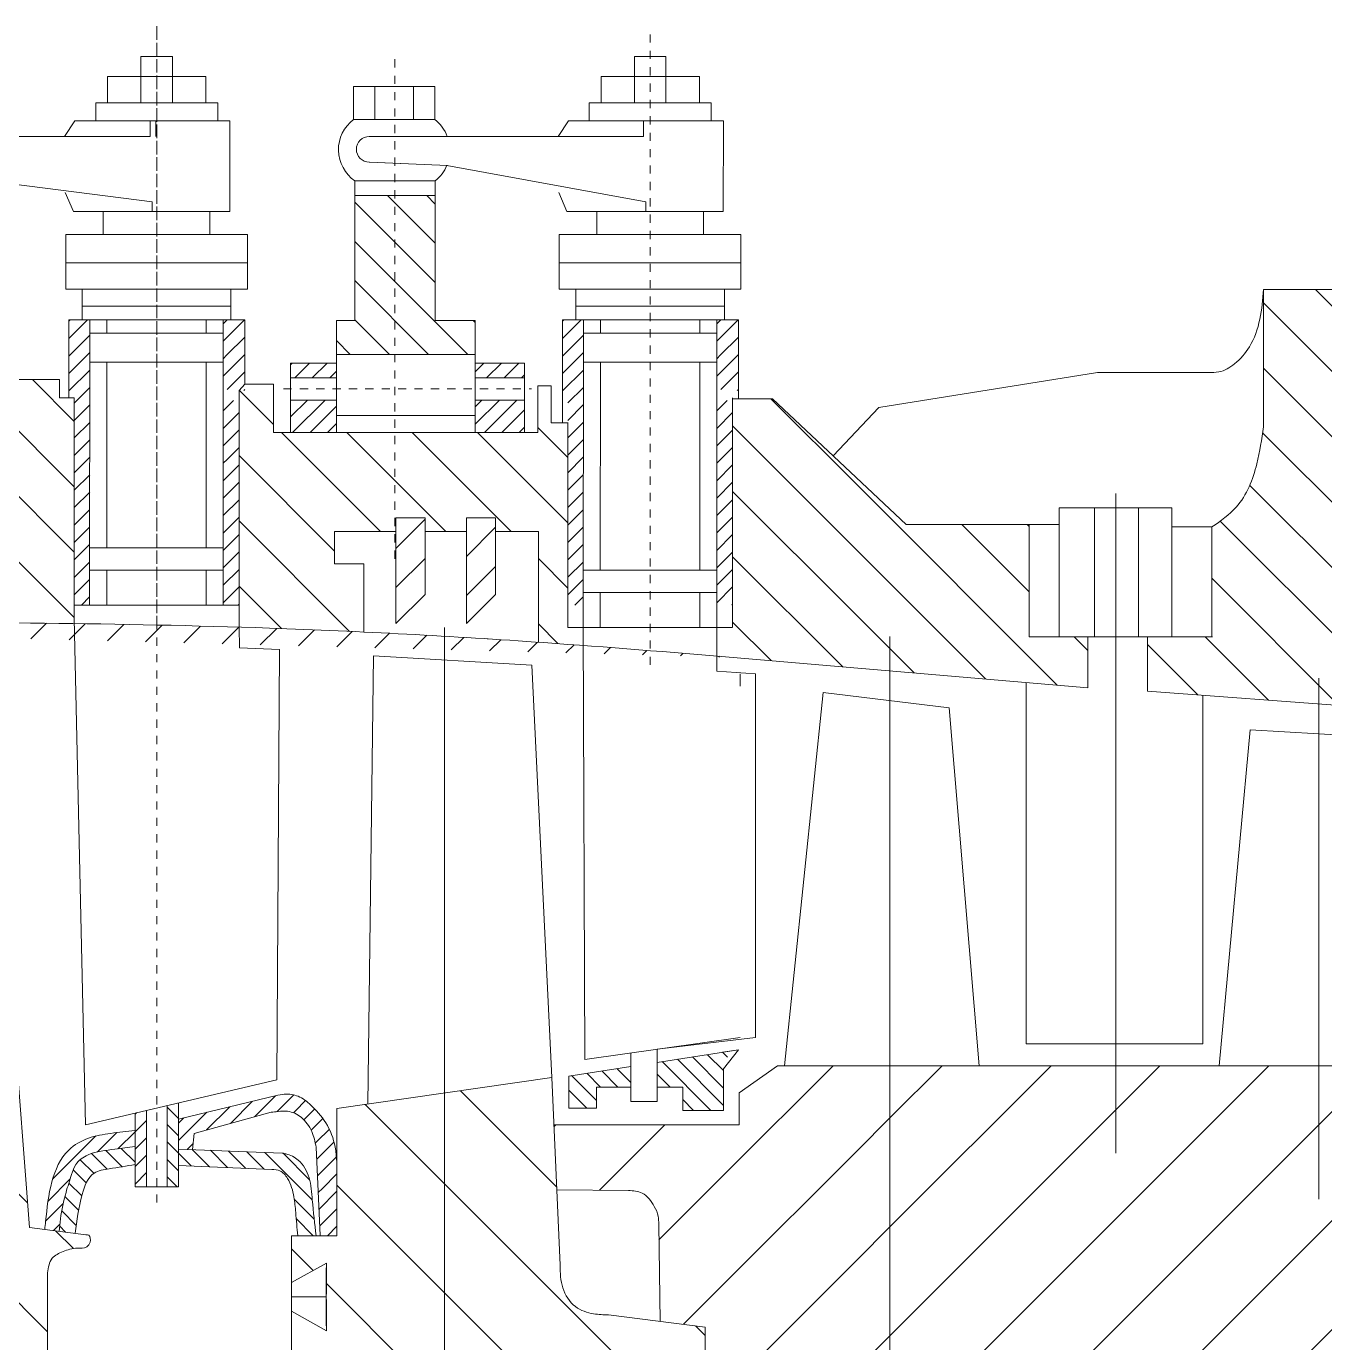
# Model space of a CAD drawing. Extents: x 0 to 420, y 0 to 297.
# Drawn here: x 102.09 to 117.95, y 201.8 to 217.87 of the extents above; entities that cross this region are included whole.
import ezdxf

# ---------------------------------------------------------------- set-up
doc = ezdxf.new("R2010")
doc.units = 0
doc.linetypes.add('ОСЕВАЯ', pattern=[50.8, 31.75, -6.35, 6.35, -6.35])
doc.layers.get('0').update_dxf_attribs({"linetype": 'CONTINUOUS'})
pattern_1 = [(45, (-22278.8489, -14110.3131), (-0.66529073, 0.66529073), [])]
pattern_2 = [(135, (-22278.84894, -14110.3131), (-0.399174438, -0.399174438), [])]
pattern_3 = [(135, (-22278.8489, -14110.3131), (-0.66529073, -0.66529073), [])]
pattern_4 = [(135, (-22278.84894, -14110.31309), (-0.1064465167, -0.1064465167), [])]
pattern_5 = [(45, (-22278.84894, -14110.31309), (-0.1064465167, 0.1064465167), [])]
pattern_6 = [(45, (-22278.84894, -14110.3131), (-0.2395046625, 0.2395046625), [])]
pattern_7 = [(45, (-22265.00615, -14110.31309), (-0.1064465167, 0.1064465167), [])]
pattern_8 = [(45, (-22271.03263, -14110.31309), (-0.1064465167, 0.1064465167), [])]

msp = doc.modelspace()

# ---------------------------------------------------------------- hatches: boundary and pattern name
at = {"lineweight": 0, "ltscale": 0.0007}
h = msp.add_hatch(dxfattribs=at)
h.set_pattern_fill('ANSI31', color=256, scale=0.106681, angle=90, style=0)
h.set_pattern_definition([(135, (-22255.65958, -14110.3131), (-0.2395046625, -0.2395046625), [])])
h.paths.add_polyline_path([(106.584, 215.807), (106.104, 215.807), (106.104, 214.283), (106.584, 214.283)])
h.paths.add_polyline_path([(107.086, 215.807), (106.584, 215.807), (106.584, 214.283), (107.086, 214.283)])
h.paths.add_polyline_path([(107.573, 214.283), (106.584, 214.283), (106.584, 213.868), (107.573, 213.868)])
h.paths.add_polyline_path([(106.584, 214.283), (106.104, 214.283), (105.879, 214.283), (105.879, 213.868), (106.584, 213.868)])
h = msp.add_hatch(dxfattribs=at)
h.set_pattern_fill('ANSI31', color=256, scale=0.177801, angle=90, style=0)
h.set_pattern_definition(pattern_2)
edge = h.paths.add_edge_path()
edge.add_line((116.568, 211.76), (116.568, 210.418))
edge.add_line((116.568, 210.418), (115.781, 210.418))
edge.add_line((115.781, 210.418), (115.781, 209.755))
edge.add_line((115.781, 209.755), (119.093, 209.509))
edge.add_line((119.093, 209.509), (119.093, 212.286))
edge.add_line((119.093, 212.286), (118.681, 212.292))
edge.add_line((118.681, 212.292), (118.681, 212.959))
edge.add_line((118.681, 212.959), (118.681, 214.659))
edge.add_line((118.681, 214.659), (117.197, 214.659))
edge.add_line((117.197, 214.659), (117.197, 212.981))
edge.add_spline(control_points=[(117.197, 212.981), (117.176, 212.831), (117.128, 212.489), (116.945, 212.021), (116.675, 211.834), (116.568, 211.76)], knot_values=[0, 0, 0, 0, 0.003839, 0.008785, 0.012027, 0.012027, 0.012027, 0.012027], degree=3, periodic=0)
h = msp.add_hatch(dxfattribs=at)
h.set_pattern_fill('ANSI31', color=256, scale=0.047414, style=0)
h.set_pattern_definition(pattern_8)
h.paths.add_polyline_path([(102.868, 214.288), (102.613, 214.288), (102.613, 213.763), (102.613, 213.337), (102.678, 213.337), (102.678, 210.805), (102.865, 210.805)])
h = msp.add_hatch(dxfattribs=at)
h.set_pattern_fill('ANSI31', color=256, scale=0.047414, style=0)
h.set_pattern_definition(pattern_8)
h.paths.add_polyline_path([(104.761, 214.288), (104.497, 214.288), (104.497, 213.866), (104.761, 213.833)])
h = msp.add_hatch(dxfattribs=at)
h.set_pattern_fill('ANSI31', color=256, scale=0.047414, style=0)
h.set_pattern_definition(pattern_7)
h.paths.add_polyline_path([(108.895, 214.288), (108.639, 214.288), (108.64, 213.763), (108.64, 213.337), (108.705, 213.337), (108.705, 210.805), (108.891, 210.805)])
h = msp.add_hatch(dxfattribs=at)
h.set_pattern_fill('ANSI31', color=256, scale=0.047414, style=0)
h.set_pattern_definition(pattern_7)
h.paths.add_polyline_path([(110.787, 214.288), (110.523, 214.288), (110.523, 213.866), (110.787, 213.833)])
h = msp.add_hatch(dxfattribs=at)
h.set_pattern_fill('ANSI31', color=256, scale=0.047414, style=0)
h.set_pattern_definition(pattern_8)
h.paths.add_polyline_path([(104.761, 213.763), (104.761, 213.833), (104.497, 213.866), (104.497, 213.441), (104.761, 213.426)])
h = msp.add_hatch(dxfattribs=at)
h.set_pattern_fill('ANSI31', color=256, scale=0.047414, style=0)
h.set_pattern_definition(pattern_7)
h.paths.add_polyline_path([(110.787, 213.763), (110.787, 213.833), (110.523, 213.866), (110.524, 213.441), (110.787, 213.426)])
h = msp.add_hatch(dxfattribs=at)
h.set_pattern_fill('ANSI31', color=256, scale=0.047414, style=0)
h.set_pattern_definition([(45, (-22255.65958, -14110.31309), (-0.1064465167, 0.1064465167), [])])
h.paths.add_polyline_path([(105.879, 213.76), (105.32, 213.76), (105.32, 213.58), (105.879, 213.58)])
h.paths.add_polyline_path([(108.177, 213.76), (107.573, 213.76), (107.573, 213.58), (108.177, 213.58)])
h.paths.add_polyline_path([(108.177, 213.31), (107.573, 213.31), (107.573, 212.914), (108.177, 212.914)])
h.paths.add_polyline_path([(105.879, 213.31), (105.32, 213.31), (105.32, 212.914), (105.879, 212.914)])
h = msp.add_hatch(dxfattribs=at)
h.set_pattern_fill('ANSI31', color=256, scale=0.177801, angle=90, style=0)
h.set_pattern_definition(pattern_2)
edge = h.paths.add_edge_path()
edge.add_line((108.705, 213.033), (108.501, 213.033))
edge.add_line((108.501, 213.033), (108.501, 213.484))
edge.add_line((108.501, 213.484), (108.34, 213.484))
edge.add_line((108.34, 213.484), (108.34, 212.914))
edge.add_line((108.34, 212.914), (106.594, 212.914))
edge.add_line((106.594, 212.914), (106.594, 211.704))
edge.add_line((106.594, 211.704), (106.605, 211.704))
edge.add_line((106.605, 211.704), (106.605, 211.872))
edge.add_line((106.605, 211.872), (106.961, 211.872))
edge.add_line((106.961, 211.872), (106.961, 211.704))
edge.add_line((106.961, 211.704), (107.466, 211.704))
edge.add_line((107.466, 211.704), (107.466, 211.872))
edge.add_line((107.466, 211.872), (107.821, 211.872))
edge.add_line((107.821, 211.872), (107.821, 211.704))
edge.add_line((107.821, 211.704), (108.345, 211.704))
edge.add_line((108.345, 211.704), (108.345, 210.351))
edge.add_spline(control_points=[(107.197, 210.425), (107.603, 210.402), (108.168, 210.366), (108.732, 210.325), (108.892, 210.313)], knot_values=[0.171999, 0.171999, 0.171999, 0.171999, 0.182279, 0.186328, 0.186328, 0.186328, 0.186328], degree=3, periodic=0)
edge.add_line((108.892, 210.313), (108.891, 210.531))
edge.add_line((108.891, 210.531), (108.705, 210.531))
edge.add_line((108.705, 210.531), (108.705, 213.033))
h = msp.add_hatch(dxfattribs=at)
h.set_pattern_fill('ANSI31', color=256, scale=0.047414, style=0)
h.set_pattern_definition(pattern_8)
h.paths.add_polyline_path([(104.691, 213.302), (104.497, 213.303), (104.497, 212.584), (104.691, 212.584)])
h = msp.add_hatch(dxfattribs=at)
h.set_pattern_fill('ANSI31', color=256, scale=0.047414, style=0)
h.set_pattern_definition(pattern_7)
h.paths.add_polyline_path([(110.717, 213.302), (110.524, 213.303), (110.524, 212.584), (110.717, 212.584)])
h = msp.add_hatch(dxfattribs=at)
h.set_pattern_fill('ANSI31', color=256, scale=0.177801, angle=90, style=0)
h.set_pattern_definition(pattern_2)
edge = h.paths.add_edge_path()
edge.add_line((112.236, 212.355), (111.203, 213.325))
edge.add_line((111.203, 213.325), (110.787, 213.325))
edge.add_line((110.787, 213.325), (110.717, 213.325))
edge.add_line((110.717, 213.325), (110.717, 210.642))
edge.add_line((110.717, 210.642), (110.717, 210.532))
edge.add_line((110.717, 210.532), (110.656, 210.532))
edge.add_line((110.656, 210.532), (110.656, 210.173))
edge.add_spline(control_points=[(110.656, 210.173), (110.679, 210.171), (110.702, 210.169), (110.725, 210.167)], knot_values=[0.201256, 0.201256, 0.201256, 0.201256, 0.201842, 0.201842, 0.201842, 0.201842], degree=3, periodic=0)
edge.add_line((110.725, 210.167), (112.236, 210.038))
edge.add_line((112.236, 210.038), (112.236, 212.355))
h = msp.add_hatch(dxfattribs=at)
h.set_pattern_fill('ANSI31', color=256, scale=0.047414, style=0)
h.set_pattern_definition(pattern_8)
h.paths.add_polyline_path([(104.691, 212.584), (104.497, 212.584), (104.497, 210.805), (104.691, 210.805)])
h = msp.add_hatch(dxfattribs=at)
h.set_pattern_fill('ANSI31', color=256, scale=0.047414, style=0)
h.set_pattern_definition(pattern_7)
h.paths.add_polyline_path([(110.717, 212.584), (110.524, 212.584), (110.524, 210.805), (110.717, 210.805)])
h = msp.add_hatch(dxfattribs=at)
h.set_pattern_fill('ANSI31', color=256, scale=0.177801, angle=90, style=0)
h.set_pattern_definition(pattern_2)
h.paths.add_polyline_path([(115.055, 209.797), (115.055, 210.418), (114.339, 210.418), (114.339, 211.791), (112.836, 211.791), (112.236, 212.355), (112.236, 210.038)])
h = msp.add_hatch(dxfattribs=at)
h.set_pattern_fill('ANSI31', color=256, scale=0.106681, style=0)
h.set_pattern_definition(pattern_6)
edge = h.paths.add_edge_path()
edge.add_spline(control_points=[(89.789, 210.712), (90.613, 210.686), (92.331, 210.691), (95.59, 210.624), (99.857, 210.6), (104.351, 210.584), (108.07, 210.384), (109.955, 210.23), (110.725, 210.167)], knot_values=[0.02511, 0.02511, 0.02511, 0.02511, 0.045996, 0.068555, 0.107616, 0.153978, 0.182279, 0.201842, 0.201842, 0.201842, 0.201842], degree=3, periodic=0)
edge.add_line((90.617, 210.703), (90.617, 211.556))
edge.add_line((90.617, 211.556), (90.246, 211.556))
edge.add_line((90.246, 211.556), (90.246, 212.147))
edge.add_line((90.246, 212.147), (89.789, 212.147))
edge.add_line((89.789, 212.147), (89.789, 210.712))
h = msp.add_hatch(dxfattribs=at)
h.set_pattern_fill('ANSI31', color=256, scale=0.106681, style=0)
h.set_pattern_definition(pattern_6)
h.paths.add_polyline_path([(106.961, 211.872), (106.605, 211.872), (106.605, 210.582), (106.961, 210.937)])
h.paths.add_polyline_path([(107.466, 210.582), (107.821, 210.937), (107.821, 211.872), (107.466, 211.872)])
h = msp.add_hatch(dxfattribs=at)
h.set_pattern_fill('ANSI31', color=256, scale=0.047414, angle=90, style=0)
h.set_pattern_definition(pattern_4)
h.paths.add_polyline_path([(110.108, 204.919), (110.108, 204.635), (110.474, 204.635), (110.606, 204.635), (110.606, 205.141), (110.656, 205.205), (110.656, 205.353), (109.797, 205.221), (109.797, 204.919)])
h = msp.add_hatch(dxfattribs=at)
h.set_pattern_fill('ANSI31', color=256, scale=0.047414, angle=90, style=0)
h.set_pattern_definition(pattern_4)
h.paths.add_polyline_path([(108.715, 204.662), (109.053, 204.662), (109.053, 204.919), (109.472, 204.919), (109.472, 205.171), (108.715, 205.054)])
h = msp.add_hatch(dxfattribs=at)
h.set_pattern_fill('ANSI31', color=256, scale=0.296335, style=0)
h.set_pattern_definition(pattern_1)
h.paths.add_polyline_path([(112.236, 205.18), (111.264, 205.18), (110.797, 204.85), (110.797, 204.457), (110.656, 204.457), (110.656, 197.464), (112.236, 197.464)])
h = msp.add_hatch(dxfattribs=at)
h.set_pattern_fill('ANSI31', color=256, scale=0.296335, style=0)
h.set_pattern_definition(pattern_1)
h.paths.add_polyline_path([(112.637, 205.18), (112.236, 205.18), (112.236, 197.464), (112.637, 197.464)])
h = msp.add_hatch(dxfattribs=at)
h.set_pattern_fill('ANSI31', color=256, scale=0.296335, style=0)
h.set_pattern_definition(pattern_1)
h.paths.add_polyline_path([(112.637, 205.18), (112.637, 197.464), (116.706, 197.464, -0.210212), (122.052, 200.319), (159.827, 200.319, 0.414214), (160.419, 200.912), (160.419, 204.691, 0.568379), (159.424, 205.18)])
h = msp.add_hatch(dxfattribs=at)
h.set_pattern_fill('ANSI31', color=256, scale=0.296335, angle=90, style=0)
h.set_pattern_definition(pattern_3)
edge = h.paths.add_edge_path()
edge.add_spline(control_points=[(109.202, 202.137), (109.141, 202.139), (109.001, 202.143), (108.77, 202.221), (108.618, 202.463), (108.612, 202.649), (108.609, 202.743)], knot_values=[0, 0, 0, 0, 0.001538, 0.003552, 0.005882, 0.008225, 0.008225, 0.008225, 0.008225], degree=3, periodic=0)
edge.add_line((108.609, 202.743), (108.508, 205.035))
edge.add_line((108.508, 205.035), (105.886, 204.658))
edge.add_line((105.886, 204.658), (105.886, 203.104))
edge.add_line((105.886, 203.104), (105.33, 203.104))
edge.add_line((105.33, 203.104), (105.33, 202.532))
edge.add_line((105.33, 202.532), (105.757, 202.769))
edge.add_line((105.757, 202.769), (105.756, 202.357))
edge.add_line((105.756, 202.357), (105.757, 201.944))
edge.add_line((105.757, 201.944), (105.33, 202.181))
edge.add_line((105.33, 202.181), (105.33, 201.652))
edge.add_line((105.33, 201.652), (105.686, 201.43))
edge.add_line((105.686, 201.43), (104.864, 200.453))
edge.add_line((104.864, 200.453), (104.419, 200.448))
edge.add_line((104.419, 200.448), (104.419, 199.698))
edge.add_line((104.419, 199.698), (104.219, 199.41))
edge.add_line((104.219, 199.41), (103.953, 199.698))
edge.add_line((103.953, 199.698), (103.953, 200.442))
edge.add_line((103.953, 200.442), (102.997, 200.431))
edge.add_spline(control_points=[(102.997, 200.431), (102.944, 200.426), (102.891, 200.421), (102.841, 200.43)], knot_values=[0.006677, 0.006677, 0.006677, 0.006677, 0.007979, 0.007979, 0.007979, 0.007979], degree=3, periodic=0)
edge.add_line((102.841, 200.43), (102.794, 199.096))
edge.add_line((102.794, 199.096), (103.379, 199.096))
edge.add_line((103.379, 199.096), (103.379, 199.684))
edge.add_line((103.379, 199.684), (103.767, 199.684))
edge.add_line((103.767, 199.684), (103.767, 199.096))
edge.add_line((103.767, 199.096), (105.522, 199.096))
edge.add_spline(control_points=[(105.522, 199.096), (105.674, 199.085), (105.909, 199.069), (106.219, 198.899), (106.248, 198.719), (106.263, 198.626)], knot_values=[0, 0, 0, 0, 0.003858, 0.005978, 0.008228, 0.008228, 0.008228, 0.008228], degree=3, periodic=0)
edge.add_line((106.263, 198.626), (106.263, 197.39))
edge.add_line((106.263, 197.39), (107.876, 197.39))
edge.add_line((107.876, 197.39), (107.876, 199.529))
edge.add_line((107.876, 199.529), (109.364, 201.165))
edge.add_line((109.364, 201.165), (110.38, 201.165))
edge.add_line((110.38, 201.165), (110.38, 201.989))
edge.add_line((110.38, 201.989), (109.202, 202.137))
h = msp.add_hatch(dxfattribs=at)
h.set_pattern_fill('ANSI31', color=256, scale=0.047414, style=0)
h.set_pattern_definition(pattern_5)
edge = h.paths.add_edge_path()
edge.add_spline(control_points=[(105.081, 204.612), (105.11, 204.615), (105.176, 204.622), (105.278, 204.632), (105.348, 204.61), (105.378, 204.595)], knot_values=[0, 0, 0, 0, 0.000717, 0.001707, 0.002538, 0.002538, 0.002538, 0.002538], degree=3, periodic=0)
edge.add_line((105.378, 204.595), (105.378, 204.819))
edge.add_spline(control_points=[(105.378, 204.819), (105.342, 204.831), (105.269, 204.842), (105.199, 204.827), (105.165, 204.82)], knot_values=[0, 0, 0, 0, 0.000942, 0.001809, 0.001809, 0.001809, 0.001809], degree=3, periodic=0)
edge.add_line((105.165, 204.82), (103.951, 204.529))
edge.add_line((103.951, 204.529), (103.951, 204.163))
edge.add_line((103.951, 204.163), (104.123, 204.156))
edge.add_line((104.123, 204.156), (104.14, 204.354))
edge.add_line((104.14, 204.354), (105.081, 204.612))
h = msp.add_hatch(dxfattribs=at)
h.set_pattern_fill('ANSI31', color=256, scale=0.047414, style=0)
h.set_pattern_definition(pattern_5)
edge = h.paths.add_edge_path()
edge.add_spline(control_points=[(105.85, 204.245), (105.832, 204.316), (105.77, 204.48), (105.613, 204.661), (105.475, 204.782), (105.396, 204.814), (105.378, 204.819)], knot_values=[0.001809, 0.001809, 0.001809, 0.001809, 0.003669, 0.006162, 0.007796, 0.008274, 0.008274, 0.008274, 0.008274], degree=3, periodic=0)
edge.add_line((105.378, 204.819), (105.378, 204.595))
edge.add_spline(control_points=[(105.378, 204.595), (105.402, 204.583), (105.489, 204.527), (105.575, 204.407), (105.607, 204.296), (105.617, 204.254)], knot_values=[0.002538, 0.002538, 0.002538, 0.002538, 0.003225, 0.005061, 0.006146, 0.006146, 0.006146, 0.006146], degree=3, periodic=0)
edge.add_line((105.617, 204.254), (105.85, 204.245))
h = msp.add_hatch(dxfattribs=at)
h.set_pattern_fill('ANSI31', color=256, scale=0.047414, angle=90, style=0)
h.set_pattern_definition(pattern_4)
h.paths.add_polyline_path([(103.813, 203.7), (103.951, 203.7), (103.951, 204.727), (103.813, 204.694)])
h = msp.add_hatch(dxfattribs=at)
h.set_pattern_fill('ANSI31', color=256, scale=0.047414, style=0)
h.set_pattern_definition(pattern_5)
h.paths.add_polyline_path([(103.559, 204.634), (103.42, 204.601), (103.42, 203.7), (103.559, 203.7)])
h = msp.add_hatch(dxfattribs=at)
h.set_pattern_fill('ANSI31', color=256, scale=0.047414, style=0)
h.set_pattern_definition(pattern_5)
edge = h.paths.add_edge_path()
edge.add_spline(control_points=[(103.42, 204.391), (103.321, 204.379), (103.13, 204.357), (102.846, 204.312), (102.545, 204.14), (102.375, 203.747), (102.343, 203.409), (102.321, 203.214), (102.317, 203.182)], knot_values=[0, 0, 0, 0, 0.002518, 0.004873, 0.007247, 0.010934, 0.015087, 0.0159, 0.0159, 0.0159, 0.0159], degree=3, periodic=0)
edge.add_line((102.317, 203.182), (102.495, 203.159))
edge.add_spline(control_points=[(102.495, 203.159), (102.499, 203.209), (102.512, 203.369), (102.565, 203.602), (102.634, 203.82), (102.693, 203.999), (102.886, 204.132), (103.146, 204.154), (103.338, 204.183), (103.419, 204.195)], knot_values=[0, 0, 0, 0, 0.001267, 0.004058, 0.006013, 0.007108, 0.008717, 0.011542, 0.013633, 0.013633, 0.013633, 0.013633], degree=3, periodic=0)
edge.add_line((103.42, 204.196), (103.42, 204.391))
h = msp.add_hatch(dxfattribs=at)
h.set_pattern_fill('ANSI31', color=256, scale=0.296335, style=0)
h.set_pattern_definition(pattern_1)
edge = h.paths.add_edge_path()
edge.add_spline(control_points=[(109.444, 203.657), (109.503, 203.653), (109.638, 203.642), (109.752, 203.49), (109.813, 203.354), (109.814, 203.279), (109.814, 203.247)], knot_values=[0, 0, 0, 0, 0.001448, 0.003296, 0.004392, 0.005189, 0.005189, 0.005189, 0.005189], degree=3, periodic=0)
edge.add_line((109.814, 203.247), (109.833, 202.058))
edge.add_line((109.833, 202.058), (110.38, 201.989))
edge.add_line((110.38, 201.989), (110.38, 201.165))
edge.add_spline(control_points=[(110.38, 201.165), (110.415, 201.16), (110.486, 201.149), (110.572, 201.091), (110.584, 201.034), (110.588, 201.014)], knot_values=[0, 0, 0, 0, 0.000901, 0.001837, 0.002344, 0.002344, 0.002344, 0.002344], degree=3, periodic=0)
edge.add_line((110.588, 201.014), (110.588, 197.464))
edge.add_line((110.588, 197.464), (110.656, 197.464))
edge.add_line((110.656, 197.464), (110.656, 204.457))
edge.add_line((110.656, 204.457), (110.514, 204.457))
edge.add_line((110.514, 204.457), (108.533, 204.457))
edge.add_line((108.533, 204.457), (108.569, 203.663))
edge.add_line((108.569, 203.663), (109.444, 203.657))
h = msp.add_hatch(dxfattribs=at)
h.set_pattern_fill('ANSI31', color=256, scale=0.296335, angle=90, style=0)
h.set_pattern_definition(pattern_3)
edge = h.paths.add_edge_path()
edge.add_spline(control_points=[(102.841, 200.43), (102.829, 200.433), (102.784, 200.444), (102.686, 200.506), (102.54, 200.614), (102.409, 200.795), (102.37, 200.941), (102.353, 201.008)], knot_values=[0, 0, 0, 0, 0.000321, 0.001194, 0.002881, 0.004929, 0.006677, 0.006677, 0.006677, 0.006677], degree=3, periodic=0)
edge.add_line((102.353, 201.008), (102.353, 202.651))
edge.add_spline(control_points=[(102.353, 202.651), (102.362, 202.717), (102.379, 202.838), (102.55, 202.919), (102.688, 202.96), (102.825, 202.947), (102.882, 203.025), (102.875, 203.112), (102.832, 203.116), (102.819, 203.117)], knot_values=[0, 0, 0, 0, 0.001569, 0.002884, 0.004388, 0.005374, 0.005973, 0.006683, 0.006989, 0.006989, 0.006989, 0.006989], degree=3, periodic=0)
edge.add_line((102.819, 203.117), (102.131, 203.206))
edge.add_line((102.131, 203.206), (102.055, 204.193))
edge.add_line((102.055, 204.193), (98.79, 203.518))
edge.add_line((98.79, 203.518), (98.627, 203.486))
edge.add_line((98.627, 203.486), (98.562, 202.025))
edge.add_line((98.562, 202.025), (98.005, 202.025))
edge.add_line((98.005, 202.025), (98.005, 201.594))
edge.add_line((98.005, 201.594), (98.432, 201.83))
edge.add_line((98.432, 201.83), (98.43, 201.418))
edge.add_line((98.43, 201.418), (98.432, 201.005))
edge.add_line((98.432, 201.005), (98.005, 201.242))
edge.add_line((98.005, 201.242), (98.005, 200.755))
edge.add_line((98.005, 200.755), (98.214, 200.755))
edge.add_arc((98.214, 200.377), 0.378, -89.9882, 89.9968, ccw=False)
edge.add_line((98.215, 200), (97, 199.999))
edge.add_line((97, 199.999), (97, 198.514))
edge.add_line((97, 198.514), (98.708, 198.514))
edge.add_spline(control_points=[(98.708, 198.514), (98.786, 198.509), (98.914, 198.501), (99.009, 198.355), (99.03, 198.24), (99.042, 198.171), (99.047, 198.141)], knot_values=[0, 0, 0, 0, 0.001833, 0.003035, 0.004057, 0.004812, 0.004812, 0.004812, 0.004812], degree=3, periodic=0)
edge.add_line((99.047, 198.141), (99.047, 197.392))
edge.add_line((99.047, 197.392), (101.497, 197.392))
edge.add_line((101.497, 197.392), (101.497, 198.626))
edge.add_spline(control_points=[(101.497, 198.626), (101.512, 198.719), (101.54, 198.899), (101.851, 199.069), (102.086, 199.085), (102.238, 199.096)], knot_values=[0, 0, 0, 0, 0.00225, 0.00437, 0.008228, 0.008228, 0.008228, 0.008228], degree=3, periodic=0)
edge.add_line((102.238, 199.096), (102.794, 199.096))
edge.add_line((102.794, 199.096), (102.841, 200.43))
h = msp.add_hatch(dxfattribs=at)
h.set_pattern_fill('ANSI31', color=256, scale=0.047414, angle=90, style=0)
h.set_pattern_definition(pattern_4)
edge = h.paths.add_edge_path()
edge.add_spline(control_points=[(102.69, 203.134), (102.709, 203.289), (102.74, 203.539), (102.866, 203.886), (103.152, 203.928), (103.317, 203.956), (103.42, 203.973)], knot_values=[0, 0, 0, 0, 0.004073, 0.006579, 0.008218, 0.010903, 0.010903, 0.010903, 0.010903], degree=3, periodic=0)
edge.add_line((103.42, 203.973), (103.42, 204.196))
edge.add_spline(control_points=[(103.419, 204.195), (103.338, 204.183), (103.146, 204.154), (102.886, 204.132), (102.693, 203.999), (102.634, 203.82), (102.565, 203.602), (102.512, 203.369), (102.499, 203.209), (102.495, 203.159)], knot_values=[0, 0, 0, 0, 0.00209, 0.004916, 0.006525, 0.00762, 0.009575, 0.012365, 0.013633, 0.013633, 0.013633, 0.013633], degree=3, periodic=0)
edge.add_line((102.495, 203.159), (102.69, 203.134))
h = msp.add_hatch(dxfattribs=at)
h.set_pattern_fill('ANSI31', color=256, scale=0.047414, style=0)
h.set_pattern_definition(pattern_5)
edge = h.paths.add_edge_path()
edge.add_spline(control_points=[(105.886, 203.97), (105.882, 204.029), (105.876, 204.121), (105.858, 204.212), (105.85, 204.245)], knot_values=[0.008274, 0.008274, 0.008274, 0.008274, 0.00976, 0.010606, 0.010606, 0.010606, 0.010606], degree=3, periodic=0)
edge.add_line((105.85, 204.245), (105.617, 204.254))
edge.add_spline(control_points=[(105.617, 204.254), (105.622, 204.231), (105.627, 204.208), (105.632, 204.185)], knot_values=[0.006146, 0.006146, 0.006146, 0.006146, 0.006734, 0.006734, 0.006734, 0.006734], degree=3, periodic=0)
edge.add_line((105.632, 204.185), (105.655, 203.692))
edge.add_line((105.655, 203.692), (105.886, 203.648))
edge.add_line((105.886, 203.648), (105.886, 203.97))
h = msp.add_hatch(dxfattribs=at)
h.set_pattern_fill('ANSI31', color=256, scale=0.047414, angle=90, style=0)
h.set_pattern_definition(pattern_4)
edge = h.paths.add_edge_path()
edge.add_line((103.951, 204.163), (103.951, 203.963))
edge.add_line((103.951, 203.963), (105.09, 203.913))
edge.add_spline(control_points=[(105.09, 203.913), (105.125, 203.911), (105.205, 203.907), (105.313, 203.776), (105.364, 203.595), (105.384, 203.357), (105.398, 203.198), (105.406, 203.104)], knot_values=[0, 0, 0, 0, 0.000855, 0.001949, 0.003974, 0.005583, 0.007994, 0.007994, 0.007994, 0.007994], degree=3, periodic=0)
edge.add_line((105.406, 203.104), (105.632, 203.104))
edge.add_spline(control_points=[(105.632, 203.104), (105.614, 203.249), (105.586, 203.485), (105.566, 203.808), (105.449, 204.024), (105.303, 204.098), (105.231, 204.11), (105.215, 204.113)], knot_values=[0, 0, 0, 0, 0.003712, 0.006024, 0.008142, 0.00957, 0.009985, 0.009985, 0.009985, 0.009985], degree=3, periodic=0)
edge.add_line((105.215, 204.113), (103.951, 204.163))
h = msp.add_hatch(dxfattribs=at)
h.set_pattern_fill('ANSI31', color=256, scale=0.047414, style=0)
h.set_pattern_definition(pattern_5)
h.paths.add_polyline_path([(105.886, 203.648), (105.655, 203.692), (105.682, 203.104), (105.886, 203.104)])

# ---------------------------------------------------------------- linework, layer by layer
at = {"linetype": 'ОСЕВАЯ', "lineweight": 0, "ltscale": 0.0001}
for p, q in [((103.685, 217.874), (103.685, 210.478)), ((109.711, 217.775), (109.711, 209.983)), ((106.594, 211.371), (106.594, 217.518)), ((105.232, 213.445), (108.259, 213.445))]:
    msp.add_line(p, q, dxfattribs=at)
at = {"linetype": 'ОСЕВАЯ', "lineweight": 0, "ltscale": 0.001}
msp.add_line((103.685, 217.808), (103.685, 203.434), dxfattribs=at)
at = {"lineweight": 0, "ltscale": 0.0001}
for p, q in [((103.492, 217.507), (103.492, 216.938)), ((103.492, 217.507), (103.685, 217.507)), ((103.492, 217.507), (103.492, 216.938)), ((103.492, 217.507), (103.685, 217.507)), ((103.877, 217.507), (103.685, 217.507)), ((103.877, 217.507), (103.685, 217.507)), ((103.877, 217.507), (103.877, 216.938)), ((103.877, 217.507), (103.877, 216.938)), ((109.519, 217.507), (109.711, 217.507)), ((109.519, 217.507), (109.519, 216.938)), ((109.519, 217.507), (109.711, 217.507)), ((109.519, 217.507), (109.519, 216.938)), ((109.903, 217.507), (109.711, 217.507)), ((109.903, 217.507), (109.711, 217.507)), ((109.903, 217.507), (109.903, 216.938)), ((109.903, 217.507), (109.903, 216.938)), ((103.085, 217.261), (103.085, 216.938)), ((103.085, 217.261), (103.685, 217.261)), ((103.085, 217.261), (103.085, 216.938)), ((103.085, 217.261), (103.685, 217.261)), ((104.284, 217.261), (103.685, 217.261)), ((104.284, 217.261), (103.685, 217.261)), ((104.284, 217.261), (104.284, 216.938)), ((104.284, 217.261), (104.284, 216.938)), ((109.111, 217.261), (109.711, 217.261)), ((109.111, 217.261), (109.111, 216.938)), ((109.111, 217.261), (109.711, 217.261)), ((109.111, 217.261), (109.111, 216.938)), ((110.311, 217.261), (109.711, 217.261)), ((110.311, 217.261), (109.711, 217.261)), ((110.311, 217.261), (110.311, 216.938)), ((110.311, 217.261), (110.311, 216.938)), ((107.079, 217.141), (106.089, 217.141)), ((107.079, 217.141), (106.089, 217.141)), ((106.089, 217.141), (106.089, 216.736)), ((107.079, 217.141), (106.089, 217.141)), ((106.349, 217.141), (106.349, 216.736)), ((106.819, 216.736), (106.819, 217.141)), ((107.079, 216.736), (107.079, 217.141)), ((102.94, 216.938), (103.85, 216.938)), ((102.94, 216.938), (103.85, 216.938)), ((102.94, 216.726), (102.94, 216.938)), ((102.94, 216.726), (102.94, 216.938)), ((104.429, 216.938), (103.519, 216.938)), ((104.429, 216.938), (103.519, 216.938)), ((104.429, 216.726), (104.429, 216.938)), ((104.429, 216.726), (104.429, 216.938)), ((108.966, 216.938), (109.876, 216.938)), ((108.966, 216.726), (108.966, 216.938)), ((108.966, 216.938), (109.876, 216.938)), ((108.966, 216.726), (108.966, 216.938)), ((110.456, 216.938), (109.546, 216.938)), ((110.456, 216.938), (109.546, 216.938)), ((110.456, 216.726), (110.456, 216.938)), ((110.456, 216.726), (110.456, 216.938)), ((102.685, 216.721), (102.559, 216.529)), ((102.685, 216.721), (102.559, 216.529)), ((103.675, 216.721), (102.685, 216.721)), ((103.675, 216.721), (102.685, 216.721)), ((103.604, 216.721), (103.604, 216.529)), ((103.604, 216.721), (103.604, 216.529)), ((103.675, 216.721), (104.578, 216.721)), ((103.675, 216.721), (104.578, 216.721)), ((103.675, 216.529), (103.675, 216.721)), ((104.578, 216.721), (104.576, 215.614)), ((104.578, 216.721), (104.576, 215.614)), ((106.089, 216.736), (107.079, 216.736)), ((108.711, 216.721), (108.585, 216.529)), ((108.711, 216.721), (108.585, 216.529)), ((109.701, 216.721), (108.711, 216.721)), ((109.701, 216.721), (108.711, 216.721)), ((109.701, 216.721), (108.711, 216.721)), ((109.63, 216.721), (109.63, 216.529)), ((109.63, 216.721), (109.63, 216.529)), ((109.701, 216.721), (110.604, 216.721)), ((109.701, 216.721), (110.604, 216.721)), ((110.604, 216.721), (110.602, 215.614)), ((110.604, 216.721), (110.602, 215.614)), ((99.173, 216.529), (103.604, 216.529)), ((106.28, 216.529), (109.63, 216.529)), ((100.127, 216.176), (103.629, 215.729)), ((106.28, 216.215), (107.235, 216.176)), ((106.28, 216.215), (107.235, 216.176)), ((106.28, 216.215), (107.235, 216.176)), ((106.281, 216.215), (107.236, 216.176)), ((106.281, 216.215), (107.236, 216.176)), ((106.281, 216.215), (107.236, 216.176)), ((107.228, 216.176), (109.655, 215.729)), ((106.104, 214.283), (106.104, 215.987)), ((106.104, 215.987), (107.086, 215.987)), ((106.104, 215.987), (107.086, 215.987)), ((107.086, 215.987), (107.086, 214.283)), ((102.667, 215.613), (102.568, 215.844)), ((102.667, 215.613), (102.568, 215.844)), ((106.104, 215.807), (107.086, 215.807)), ((106.104, 215.807), (107.086, 215.807)), ((108.694, 215.613), (108.594, 215.844)), ((108.694, 215.613), (108.594, 215.844)), ((103.677, 215.613), (102.667, 215.613)), ((103.677, 215.613), (102.667, 215.613)), ((103.031, 215.613), (103.031, 215.331)), ((103.031, 215.613), (103.031, 215.331)), ((103.629, 215.729), (103.629, 215.613)), ((103.629, 215.729), (103.629, 215.613)), ((103.677, 215.613), (103.796, 215.614)), ((103.677, 215.613), (103.796, 215.614)), ((104.576, 215.614), (103.796, 215.614)), ((104.576, 215.614), (103.796, 215.614)), ((104.334, 215.613), (104.334, 215.331)), ((104.334, 215.613), (104.334, 215.331)), ((109.704, 215.613), (108.694, 215.613)), ((109.704, 215.613), (108.694, 215.613)), ((109.058, 215.613), (109.058, 215.331)), ((109.058, 215.613), (109.058, 215.331)), ((109.655, 215.729), (109.656, 215.613)), ((109.655, 215.729), (109.656, 215.613)), ((109.704, 215.613), (109.822, 215.614)), ((109.704, 215.613), (109.822, 215.614)), ((110.602, 215.614), (109.822, 215.614)), ((110.602, 215.614), (109.822, 215.614)), ((110.36, 215.613), (110.36, 215.331)), ((110.36, 215.613), (110.36, 215.331)), ((102.574, 215.331), (103.807, 215.331)), ((102.574, 215.331), (103.807, 215.331)), ((102.574, 215.331), (103.807, 215.331)), ((102.574, 214.662), (102.574, 215.331)), ((102.574, 214.662), (102.574, 215.331)), ((102.574, 214.662), (102.574, 215.331)), ((104.792, 215.331), (103.558, 215.331)), ((104.792, 215.331), (103.558, 215.331)), ((104.792, 215.331), (103.558, 215.331)), ((104.792, 214.662), (104.792, 215.331)), ((104.792, 214.662), (104.792, 215.331)), ((104.792, 214.662), (104.792, 215.331)), ((108.6, 215.331), (109.834, 215.331)), ((108.6, 215.331), (109.834, 215.331)), ((108.6, 215.331), (109.834, 215.331)), ((108.6, 214.662), (108.6, 215.331)), ((108.6, 214.662), (108.6, 215.331)), ((108.6, 214.662), (108.6, 215.331)), ((110.818, 215.331), (109.584, 215.331)), ((110.818, 215.331), (109.584, 215.331)), ((110.818, 215.331), (109.584, 215.331)), ((110.818, 214.662), (110.818, 215.331)), ((110.818, 214.662), (110.818, 215.331)), ((110.818, 214.662), (110.818, 215.331)), ((102.574, 214.985), (103.83, 214.985)), ((102.574, 214.985), (103.83, 214.985)), ((102.574, 214.985), (103.83, 214.985)), ((104.792, 214.985), (103.535, 214.985)), ((104.792, 214.985), (103.535, 214.985)), ((104.792, 214.985), (103.535, 214.985)), ((108.6, 214.985), (109.856, 214.985)), ((108.6, 214.985), (109.856, 214.985)), ((108.6, 214.985), (109.856, 214.985)), ((110.818, 214.985), (109.562, 214.985)), ((110.818, 214.985), (109.562, 214.985)), ((110.818, 214.985), (109.562, 214.985)), ((102.775, 214.662), (102.574, 214.662)), ((102.775, 214.662), (102.574, 214.662)), ((102.775, 214.662), (102.574, 214.662)), ((102.775, 214.662), (102.574, 214.662)), ((102.775, 214.662), (102.574, 214.662)), ((102.775, 214.662), (102.574, 214.662)), ((102.775, 214.662), (103.908, 214.662)), ((102.775, 214.662), (103.908, 214.662)), ((102.775, 214.662), (103.908, 214.662)), ((102.775, 214.662), (103.908, 214.662)), ((102.775, 214.662), (103.908, 214.662)), ((102.775, 214.662), (103.908, 214.662)), ((102.775, 214.288), (102.775, 214.662)), ((102.775, 214.288), (102.775, 214.662)), ((104.591, 214.662), (103.457, 214.662)), ((104.591, 214.662), (103.457, 214.662)), ((104.591, 214.662), (103.457, 214.662)), ((104.591, 214.662), (103.457, 214.662)), ((104.591, 214.662), (103.457, 214.662)), ((104.591, 214.662), (103.457, 214.662)), ((104.591, 214.662), (104.792, 214.662)), ((104.591, 214.662), (104.792, 214.662)), ((104.591, 214.288), (104.591, 214.662)), ((104.591, 214.662), (104.792, 214.662)), ((104.591, 214.662), (104.792, 214.662)), ((104.591, 214.288), (104.591, 214.662)), ((104.591, 214.662), (104.792, 214.662)), ((104.591, 214.662), (104.792, 214.662)), ((108.801, 214.662), (108.6, 214.662)), ((108.801, 214.662), (108.6, 214.662)), ((108.801, 214.662), (108.6, 214.662)), ((108.801, 214.662), (108.6, 214.662)), ((108.801, 214.662), (108.6, 214.662)), ((108.801, 214.662), (108.6, 214.662)), ((108.801, 214.662), (109.934, 214.662)), ((108.801, 214.662), (109.934, 214.662)), ((108.801, 214.288), (108.801, 214.662)), ((108.801, 214.662), (109.934, 214.662)), ((108.801, 214.662), (109.934, 214.662)), ((108.801, 214.288), (108.801, 214.662)), ((108.801, 214.662), (109.934, 214.662)), ((108.801, 214.662), (109.934, 214.662)), ((110.617, 214.662), (109.484, 214.662)), ((110.617, 214.662), (109.484, 214.662)), ((110.617, 214.662), (109.484, 214.662)), ((110.617, 214.662), (109.484, 214.662)), ((110.617, 214.662), (109.484, 214.662)), ((110.617, 214.662), (109.484, 214.662)), ((110.617, 214.662), (110.818, 214.662)), ((110.617, 214.662), (110.818, 214.662)), ((110.617, 214.288), (110.617, 214.662)), ((110.617, 214.662), (110.818, 214.662)), ((110.617, 214.662), (110.818, 214.662)), ((110.617, 214.288), (110.617, 214.662)), ((110.617, 214.662), (110.818, 214.662)), ((110.617, 214.662), (110.818, 214.662)), ((102.775, 214.455), (103.791, 214.455)), ((102.775, 214.455), (103.791, 214.455)), ((104.591, 214.455), (103.574, 214.455)), ((104.591, 214.455), (103.574, 214.455)), ((108.801, 214.455), (109.817, 214.455)), ((108.801, 214.455), (109.817, 214.455)), ((110.617, 214.455), (109.601, 214.455)), ((110.617, 214.455), (109.601, 214.455)), ((102.613, 214.288), (104.761, 214.288)), ((102.613, 214.288), (104.752, 214.288)), ((102.613, 213.763), (102.613, 214.288)), ((102.613, 213.763), (102.613, 214.288)), ((102.868, 214.288), (102.865, 210.805)), ((102.868, 214.128), (102.868, 214.288)), ((102.868, 214.128), (102.868, 214.288)), ((103.076, 214.288), (103.076, 214.128)), ((103.076, 214.288), (103.076, 214.128)), ((104.289, 214.288), (104.289, 214.128)), ((104.289, 214.288), (104.289, 214.128)), ((104.497, 214.288), (104.497, 210.805)), ((104.497, 213.774), (104.497, 214.288)), ((104.497, 213.774), (104.497, 214.288)), ((104.761, 213.763), (104.761, 214.288)), ((105.879, 213.76), (105.879, 214.283)), ((105.879, 214.283), (106.104, 214.283)), ((107.086, 214.283), (107.573, 214.283)), ((107.573, 214.283), (107.573, 212.914)), ((108.639, 214.288), (110.787, 214.288)), ((108.639, 214.288), (110.787, 214.288)), ((108.64, 213.763), (108.639, 214.288)), ((108.64, 213.763), (108.639, 214.288)), ((108.895, 214.288), (108.891, 210.531)), ((108.895, 214.128), (108.895, 214.288)), ((108.895, 214.128), (108.895, 214.288)), ((109.103, 214.288), (109.103, 214.128)), ((109.103, 214.288), (109.103, 214.128)), ((110.315, 214.288), (110.315, 214.128)), ((110.315, 214.288), (110.315, 214.128)), ((110.523, 214.288), (110.524, 210.532)), ((110.523, 213.774), (110.523, 214.288)), ((110.523, 213.774), (110.523, 214.288)), ((110.787, 213.325), (110.787, 214.288)), ((110.787, 213.763), (110.787, 214.288)), ((104.497, 214.128), (102.868, 214.128)), ((104.497, 214.128), (102.868, 214.128)), ((103.076, 214.128), (104.41, 214.128)), ((103.076, 214.128), (104.41, 214.128)), ((104.497, 214.128), (104.497, 213.774)), ((104.497, 214.128), (104.497, 213.774)), ((110.523, 214.128), (108.895, 214.128)), ((110.523, 214.128), (108.895, 214.128)), ((109.103, 214.128), (110.436, 214.128)), ((109.103, 214.128), (110.436, 214.128)), ((110.523, 214.128), (110.523, 213.774)), ((110.523, 214.128), (110.523, 213.774)), ((105.879, 213.868), (107.573, 213.868)), ((102.613, 213.763), (102.613, 213.337)), ((102.613, 213.763), (102.613, 213.337)), ((104.497, 213.774), (102.868, 213.774)), ((104.497, 213.774), (102.868, 213.774)), ((103.076, 213.774), (103.074, 211.506)), ((104.289, 213.774), (104.29, 211.507)), ((104.761, 213.763), (104.761, 213.503)), ((104.761, 213.763), (104.761, 213.503)), ((105.32, 213.58), (105.32, 213.76)), ((105.32, 213.76), (105.879, 213.76)), ((105.879, 213.76), (105.879, 212.914)), ((107.573, 213.76), (108.177, 213.76)), ((108.177, 213.76), (108.177, 212.914)), ((108.64, 213.763), (108.64, 213.033)), ((108.64, 213.763), (108.64, 213.337)), ((110.523, 213.774), (108.895, 213.774)), ((110.523, 213.774), (108.895, 213.774)), ((109.102, 213.774), (109.101, 211.233)), ((110.316, 213.774), (110.316, 211.233)), ((110.787, 213.763), (110.787, 213.503)), ((110.787, 213.763), (110.787, 213.503)), ((101.413, 213.56), (102.497, 213.56)), ((102.497, 213.56), (102.497, 213.337)), ((102.497, 213.56), (102.497, 213.337)), ((104.691, 213.428), (104.761, 213.503)), ((104.761, 213.503), (105.109, 213.503)), ((105.109, 213.503), (105.109, 212.914)), ((105.32, 213.58), (105.32, 213.31)), ((105.32, 213.58), (105.879, 213.58)), ((107.573, 213.58), (108.177, 213.58)), ((102.497, 213.337), (102.678, 213.337)), ((102.497, 213.337), (102.678, 213.337)), ((102.678, 213.337), (102.678, 210.642)), ((102.678, 213.337), (102.678, 210.642)), ((104.691, 213.428), (104.691, 210.642)), ((104.691, 213.337), (104.691, 210.536)), ((108.34, 213.484), (108.501, 213.484)), ((108.34, 212.914), (108.34, 213.484)), ((108.501, 213.484), (108.501, 213.033)), ((110.717, 213.337), (110.717, 210.536)), ((110.717, 213.337), (110.717, 210.642)), ((110.717, 213.337), (110.717, 213.337)), ((105.32, 212.914), (105.32, 213.31)), ((105.32, 213.31), (105.879, 213.31)), ((107.573, 213.31), (108.177, 213.31)), ((110.717, 213.325), (110.717, 210.642)), ((107.573, 213.121), (105.879, 213.121)), ((108.501, 213.033), (108.71, 213.033)), ((108.705, 213.033), (108.705, 210.531)), ((108.705, 213.033), (108.705, 210.642)), ((105.109, 212.914), (108.34, 212.914)), ((106.605, 211.872), (106.605, 210.582)), ((106.605, 211.872), (106.961, 211.872)), ((106.961, 211.872), (106.961, 210.937)), ((107.466, 211.872), (107.821, 211.872)), ((107.466, 211.872), (107.466, 210.582)), ((107.821, 211.872), (107.821, 210.937)), ((105.857, 211.311), (105.857, 211.704)), ((105.857, 211.704), (106.605, 211.704)), ((106.961, 211.704), (107.466, 211.704)), ((107.821, 211.704), (108.345, 211.704)), ((108.345, 211.704), (108.345, 210.353)), ((102.866, 211.506), (104.497, 211.507)), ((106.212, 211.311), (105.857, 211.311)), ((106.212, 210.479), (106.212, 211.311)), ((104.497, 211.232), (102.865, 211.233)), ((103.074, 211.233), (103.074, 210.805)), ((104.29, 211.232), (104.29, 210.805)), ((108.892, 211.233), (110.524, 211.233)), ((106.961, 210.937), (106.605, 210.582)), ((107.821, 210.937), (107.466, 210.582)), ((110.524, 210.958), (108.892, 210.959)), ((109.101, 210.959), (109.1, 210.531)), ((110.316, 210.958), (110.317, 210.531)), ((102.678, 210.805), (104.691, 210.805)), ((102.678, 210.642), (102.815, 204.459)), ((104.691, 210.536), (104.695, 210.283)), ((108.705, 210.531), (110.717, 210.532)), ((108.891, 210.531), (108.912, 205.257)), ((102.131, 203.206), (101.581, 210.361)), ((105.185, 210.264), (104.695, 210.283)), ((105.152, 205.01), (105.185, 210.264)), ((106.33, 210.185), (106.262, 204.712)), ((108.264, 210.074), (106.33, 210.185)), ((108.508, 205.035), (108.264, 210.074)), ((108.912, 205.257), (110.809, 205.523)), ((109.472, 204.743), (109.472, 205.335)), ((109.797, 204.743), (109.797, 205.381)), ((109.797, 205.221), (110.789, 205.374)), ((108.715, 205.054), (109.472, 205.171)), ((102.815, 204.459), (105.152, 205.01)), ((105.886, 204.658), (108.508, 205.035)), ((108.508, 205.035), (108.609, 202.743)), ((108.715, 205.054), (108.715, 204.662)), ((103.951, 204.529), (105.165, 204.82)), ((109.053, 204.919), (109.472, 204.919)), ((109.053, 204.662), (109.053, 204.919)), ((109.797, 204.919), (110.108, 204.919)), ((110.108, 204.919), (110.108, 204.635)), ((103.813, 204.694), (103.813, 203.7)), ((103.951, 204.727), (103.951, 203.7)), ((105.886, 204.658), (105.886, 203.104)), ((108.715, 204.662), (109.053, 204.662)), ((109.472, 204.743), (109.797, 204.743)), ((103.42, 204.601), (103.42, 203.7)), ((103.559, 204.634), (103.559, 203.7)), ((104.14, 204.354), (105.081, 204.612)), ((110.108, 204.635), (110.474, 204.635)), ((104.123, 204.156), (104.14, 204.354)), ((108.533, 204.457), (110.514, 204.457)), ((105.632, 204.185), (105.682, 203.105)), ((103.951, 204.163), (105.215, 204.113)), ((103.951, 203.963), (105.09, 203.913)), ((103.42, 203.7), (103.951, 203.7)), ((108.569, 203.663), (109.444, 203.657)), ((102.131, 203.206), (102.819, 203.117)), ((109.814, 203.247), (109.833, 202.058)), ((105.33, 203.104), (105.33, 201.652)), ((105.886, 203.104), (105.33, 203.104)), ((105.757, 202.769), (105.33, 202.532)), ((105.754, 202.002), (105.757, 202.769)), ((102.353, 201.008), (102.353, 202.651)), ((105.754, 202.712), (105.757, 201.944)), ((105.33, 202.357), (105.754, 202.357)), ((105.754, 202.357), (105.754, 202.002)), ((105.757, 201.944), (105.33, 202.181)), ((109.202, 202.137), (110.38, 201.989)), ((110.38, 201.989), (110.38, 195.302))]:
    msp.add_line(p, q, dxfattribs=at)
at = {"lineweight": 0, "ltscale": 0.0007}
for p, q in [((118.681, 214.659), (117.197, 214.659)), ((117.197, 214.659), (117.197, 212.981)), ((112.501, 213.217), (115.172, 213.648)), ((115.172, 213.648), (116.529, 213.648)), ((102.678, 212.249), (101.413, 213.515)), ((102.678, 213.048), (102.166, 213.56)), ((105.109, 213.012), (104.692, 213.429)), ((110.787, 213.325), (110.717, 213.325)), ((111.203, 213.325), (110.787, 213.325)), ((110.787, 213.325), (111.203, 213.325)), ((111.203, 213.325), (112.836, 211.791)), ((112.501, 213.217), (111.946, 212.627)), ((102.678, 211.451), (101.215, 212.914)), ((106.417, 211.704), (105.207, 212.914)), ((106.594, 212.326), (106.005, 212.914)), ((105.857, 211.466), (104.691, 212.632)), ((115.394, 212.167), (115.394, 204.112)), ((114.702, 211.994), (116.081, 211.994)), ((114.702, 211.791), (114.702, 211.994)), ((115.137, 211.994), (115.137, 210.418)), ((115.673, 211.994), (115.673, 210.418)), ((116.081, 211.994), (116.081, 211.76)), ((102.678, 210.653), (101.593, 211.737)), ((106.039, 210.485), (104.691, 211.833)), ((112.836, 211.791), (114.702, 211.791)), ((114.339, 210.418), (114.339, 211.791)), ((114.702, 211.791), (114.702, 210.418)), ((116.081, 211.76), (116.081, 210.418)), ((116.081, 211.76), (116.568, 211.76)), ((116.568, 211.76), (116.568, 210.418)), ((105.207, 210.519), (104.691, 211.035)), ((107.197, 210.533), (107.197, 195.945)), ((110.524, 210.532), (110.524, 210)), ((112.637, 210.421), (112.637, 195.495)), ((115.055, 210.418), (114.339, 210.418)), ((115.055, 210.418), (115.781, 210.418)), ((115.055, 209.797), (115.055, 210.418)), ((115.781, 210.418), (116.578, 210.418)), ((115.781, 210.418), (115.781, 209.755)), ((110.725, 210.167), (115.055, 209.797)), ((110.524, 210), (110.998, 209.965)), ((110.809, 209.817), (110.809, 209.965)), ((110.998, 209.965), (110.998, 205.523)), ((114.302, 209.861), (114.302, 205.448)), ((117.875, 209.914), (117.875, 203.549)), ((111.822, 209.74), (111.349, 205.18)), ((111.822, 209.74), (113.361, 209.55)), ((115.781, 209.755), (119.093, 209.509)), ((116.46, 205.448), (116.46, 209.705)), ((113.361, 209.55), (113.726, 205.18)), ((116.656, 205.18), (117.036, 209.284)), ((117.036, 209.284), (118.671, 209.189)), ((110.998, 205.523), (109.797, 205.381)), ((110.789, 205.374), (110.595, 205.344)), ((110.606, 205.141), (110.789, 205.374)), ((114.302, 205.448), (116.46, 205.448)), ((110.606, 204.635), (110.606, 205.141)), ((110.797, 204.85), (111.264, 205.18)), ((111.264, 205.18), (168.849, 205.18)), ((110.797, 204.457), (110.797, 204.85)), ((110.474, 204.635), (110.606, 204.635)), ((110.514, 204.457), (110.797, 204.457))]:
    msp.add_line(p, q, dxfattribs=at)
at = {"lineweight": 0, "ltscale": 0.0001}
for centre, radius, start, end in [((106.365, 216.367), 0.461, 126.7557, 235.5617), ((106.786, 216.359), 0.478, 20.8988, 52.1961), ((106.786, 216.359), 0.478, 20.8988, 52.1961), ((106.28, 216.372), 0.157, 90, 270), ((106.786, 216.359), 0.478, 308.9519, 337.5356), ((106.786, 216.359), 0.478, 308.9519, 337.5356), ((106.786, 216.359), 0.478, 308.9519, 337.5356)]:
    msp.add_arc(centre, radius, start, end, dxfattribs=at)
at = {"lineweight": 0, "ltscale": 0.0007}
for points, knots in [([(116.529, 213.648), (116.571, 213.647), (116.686, 213.645), (116.87, 213.756), (117.138, 214.066), (117.185, 214.42), (117.197, 214.659)], [0, 0, 0, 0, 0.123773, 0.339696, 0.615522, 1.335592, 1.335592, 1.335592, 1.335592]), ([(116.568, 211.76), (116.675, 211.834), (116.945, 212.021), (117.128, 212.489), (117.176, 212.831), (117.197, 212.981)], [0, 0, 0, 0, 0.384263, 0.970566, 1.425631, 1.425631, 1.425631, 1.425631])]:
    msp.add_open_spline(points, degree=3, knots=knots, dxfattribs=at)
at = {"lineweight": 0, "ltscale": 0.0001}
for points, knots in [([(86.821, 210.928), (87.58, 210.854), (89.39, 210.679), (92.101, 210.696), (95.59, 210.624), (99.857, 210.6), (104.351, 210.584), (108.07, 210.384), (109.955, 210.23), (110.725, 210.167)], [0, 0, 0, 0, 2.28622, 5.452031, 8.126077, 12.756134, 18.251624, 21.6063, 23.925107, 23.925107, 23.925107, 23.925107]), ([(105.165, 204.82), (105.199, 204.827), (105.287, 204.845), (105.446, 204.807), (105.613, 204.661), (105.792, 204.454), (105.872, 204.194), (105.882, 204.029), (105.886, 203.97)], [0, 0, 0, 0, 0.102771, 0.271073, 0.464701, 0.760267, 1.081067, 1.257174, 1.257174, 1.257174, 1.257174]), ([(105.081, 204.612), (105.11, 204.615), (105.176, 204.622), (105.305, 204.635), (105.469, 204.555), (105.589, 204.387), (105.618, 204.25), (105.632, 204.185)], [0, 0, 0, 0, 0.0849851, 0.2023164, 0.3822636, 0.5999397, 0.7981948, 0.7981948, 0.7981948, 0.7981948]), ([(103.42, 204.391), (103.321, 204.379), (103.13, 204.357), (102.846, 204.312), (102.545, 204.14), (102.375, 203.747), (102.343, 203.409), (102.321, 203.214), (102.317, 203.182)], [0, 0, 0, 0, 0.298455, 0.577618, 0.859068, 1.296109, 1.78835, 1.88473, 1.88473, 1.88473, 1.88473]), ([(103.419, 204.195), (103.338, 204.183), (103.146, 204.154), (102.886, 204.132), (102.693, 203.999), (102.634, 203.82), (102.565, 203.602), (102.512, 203.369), (102.499, 203.209), (102.495, 203.159)], [0, 0, 0, 0, 0.247791, 0.582718, 0.773397, 0.903183, 1.134913, 1.465723, 1.615932, 1.615932, 1.615932, 1.615932]), ([(105.215, 204.113), (105.231, 204.11), (105.303, 204.098), (105.449, 204.024), (105.566, 203.808), (105.586, 203.485), (105.614, 203.249), (105.632, 203.104)], [0, 0, 0, 0, 0.049223, 0.218514, 0.469507, 0.743647, 1.183587, 1.183587, 1.183587, 1.183587]), ([(103.42, 203.973), (103.317, 203.956), (103.152, 203.928), (102.866, 203.886), (102.74, 203.539), (102.709, 203.289), (102.69, 203.134)], [0, 0, 0, 0, 0.318303, 0.512535, 0.809603, 1.292391, 1.292391, 1.292391, 1.292391]), ([(105.09, 203.913), (105.125, 203.911), (105.205, 203.907), (105.313, 203.776), (105.364, 203.595), (105.384, 203.357), (105.398, 203.198), (105.406, 203.104)], [0, 0, 0, 0, 0.1013749, 0.2309821, 0.4710398, 0.6617803, 0.9475814, 0.9475814, 0.9475814, 0.9475814]), ([(109.444, 203.657), (109.503, 203.653), (109.638, 203.642), (109.752, 203.49), (109.813, 203.354), (109.814, 203.279), (109.814, 203.247)], [0, 0, 0, 0, 0.1716462, 0.3906966, 0.5206239, 0.6150314, 0.6150314, 0.6150314, 0.6150314]), ([(102.353, 202.651), (102.362, 202.717), (102.379, 202.838), (102.55, 202.919), (102.688, 202.96), (102.825, 202.947), (102.882, 203.025), (102.875, 203.112), (102.832, 203.116), (102.819, 203.117)], [0, 0, 0, 0, 0.1859657, 0.3418016, 0.5201348, 0.6369679, 0.707991, 0.7921646, 0.8284131, 0.8284131, 0.8284131, 0.8284131]), ([(108.609, 202.743), (108.612, 202.649), (108.618, 202.463), (108.77, 202.221), (109.001, 202.143), (109.141, 202.139), (109.202, 202.137)], [0, 0, 0, 0, 0.2777767, 0.5539541, 0.7926865, 0.974969, 0.974969, 0.974969, 0.974969])]:
    msp.add_open_spline(points, degree=3, knots=knots, dxfattribs=at)

doc.saveas('drawing.dxf')
